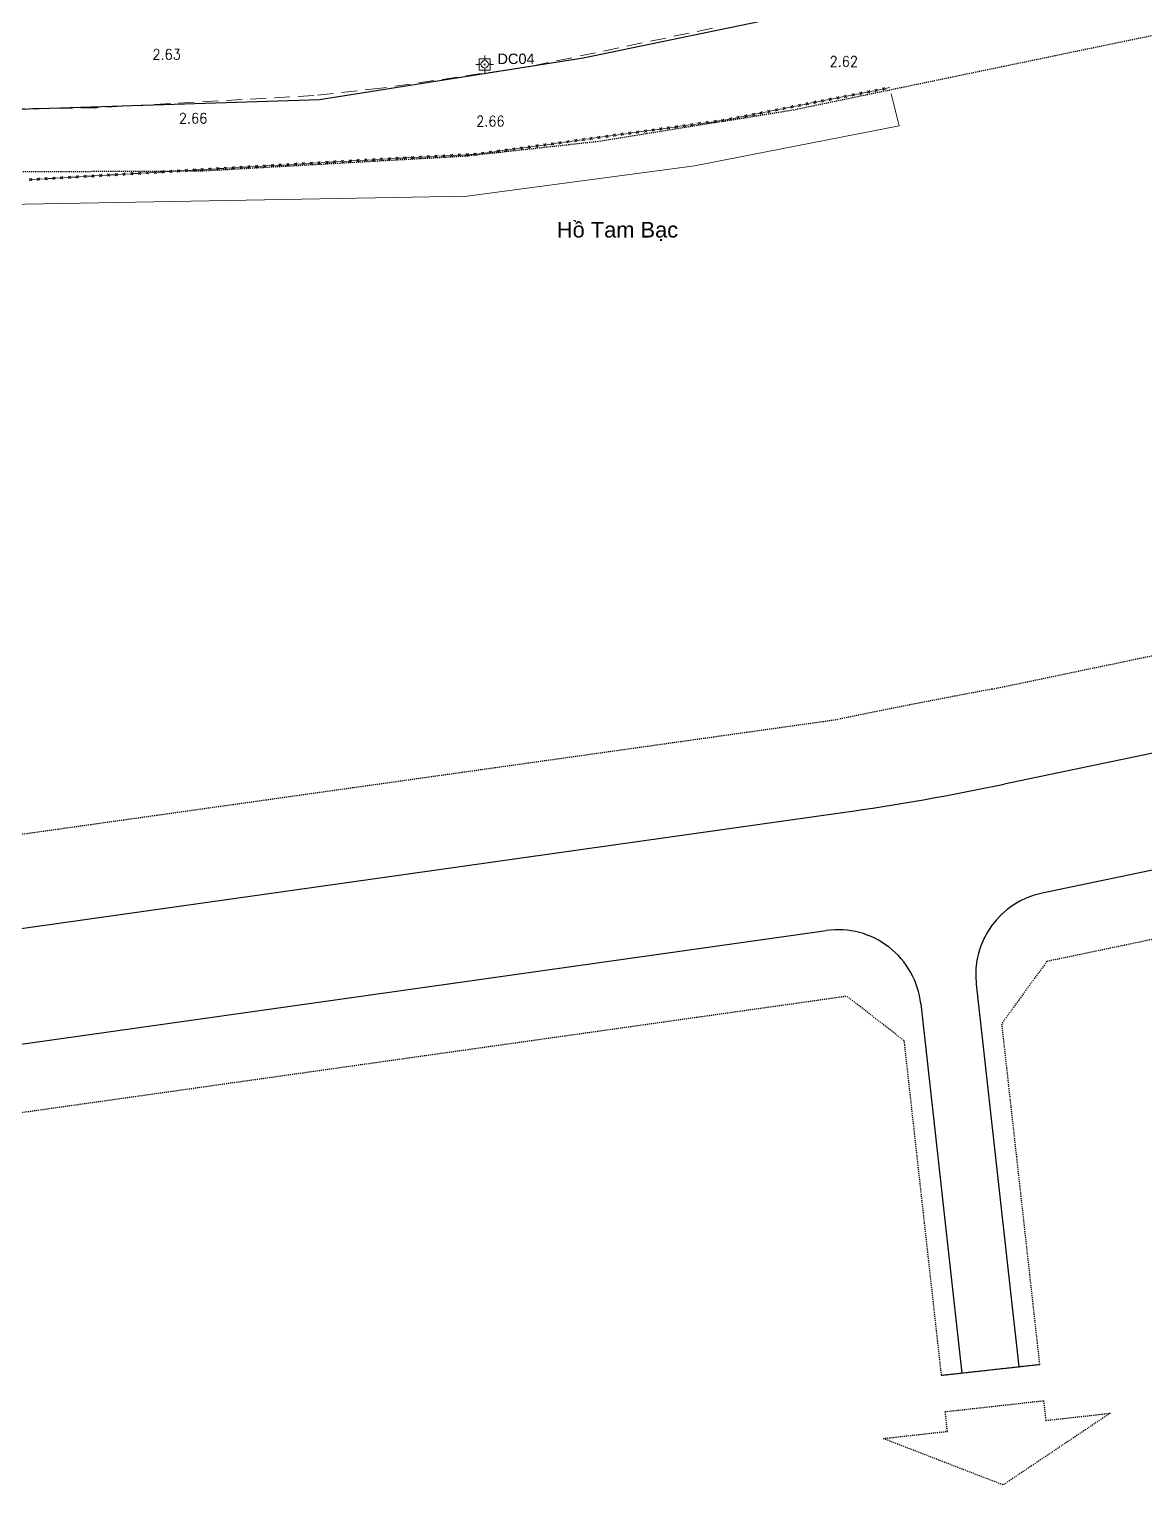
# Model space of a CAD drawing. Header units: millimetres. Extents: x 583747 to 596192, y 2304962 to 2309584.
# Drawn here: x 595679.4 to 595786.5, y 2307026.3 to 2307166.1 of the extents above; entities that cross this region are included whole.
import ezdxf
from ezdxf.enums import TextEntityAlignment as Align
from ezdxf.xclip import XClip

# ---------------------------------------------------------------- set-up
doc = ezdxf.new("R2010")
doc.units = ezdxf.units.MM
doc.linetypes.add('DASHDOT', pattern=[1, 0.5, -0.25, 0, -0.25])
doc.linetypes.add('{Long Duong}', pattern=[2.3, 1.5, -0.8])
doc.layers.add('A-PLOT LINE', color=6, linetype='DASHDOT')
doc.layers.add('AFP-KERB-LINE', color=2, linetype='Continuous')
for name, color, linetype, lineweight in [('Code Cao do', 7, 'Continuous', 0), ('Duong RG Thua', 7, 'Continuous', 0), ('Ghi chu nha', 7, 'Continuous', 0), ('Ghi chu SH diem do cao', 7, 'Continuous', 0), ('KT-DV', 7, 'Continuous', 0), ('KT-NEN', 250, 'Continuous', 0), ('Level 63', 7, 'Continuous', 0), ('Long Duong_ Phan Cach chat lieu rair mat', 7, 'Continuous', 0)]:
    doc.layers.add(name, color=color, linetype=linetype, lineweight=lineweight)
doc.styles.add('Style-.VnArial', font='')
doc.styles.add('Style-STANDARD', font='STANDARD.shx')
doc.styles.get('Style-.VnArial').set_extended_font_data('.VnArial')

# ---------------------------------------------------------------- blocks, each defined once
blk = doc.blocks.new('KV1_2')
at = {"layer": 'Ghi chu SH diem do cao', "color": 1, "linetype": 'Continuous', "lineweight": 0}
for p, q in [((-7.1, 0), (-11.8, 0)), ((0, 12.3), (0, 7.1)), ((11.8, 0), (7.1, 0)), ((0, -7.1), (0, -12.2))]:
    blk.add_line(p, q, dxfattribs=at)
for start, end in [(0, 180), (180, 0)]:
    blk.add_arc((0, 0), 7.07, start, end, dxfattribs=at)
blk.add_point((0, 0), dxfattribs=at)
blk = doc.blocks.new('*U31')
at = {"layer": 'Level 63', "linetype": 'Continuous', "lineweight": 0}
for points in [[(-5, 18), (-7, 24, 1), (6, -24), (5, -18, -1)], [(-6, 0, 1), (6, 0, 1)]]:
    blk.add_hatch(color=7, dxfattribs=at).paths.add_polyline_path(points)
at = {"layer": 'Level 63', "color": 7, "linetype": 'Continuous', "lineweight": 13}
for p, q in [((-167, 0), (-106, 0)), ((-106, 106), (-106, -106)), ((106, 106), (-106, 106)), ((1, 166), (1, 106)), ((106, -106), (106, 106)), ((106, 0), (167, 0)), ((-106, -106), (106, -106)), ((0, -106), (0, -166))]:
    blk.add_line(p, q, dxfattribs=at)
blk = doc.blocks.new('*U32')
at = {"layer": 'Level 63', "linetype": 'Continuous', "lineweight": 0, "extrusion": (0, 0, -1)}
blk.add_hatch(color=7, dxfattribs=at).paths.add_polyline_path([(5, 18), (7, 24, 1), (-6, -24), (-5, -18, -1)])
at = {"layer": 'Level 63', "color": 7, "linetype": 'Continuous', "lineweight": 13}
blk.add_blockref('*U31', (0, 0), dxfattribs=at)
blk = doc.blocks.new('wwww1')
at = {"layer": 'Duong RG Thua', "color": 7, "linetype": 'Continuous', "lineweight": 0}
for p, q in [((595761.37, 2307160.27), (595761.1, 2307160.45)), ((595761.15, 2307160.23), (595761.32, 2307160.49)), ((595761.83, 2307160.47), (595761.38, 2307160.39)), ((595754.74, 2307158.97), (595754.48, 2307159.14)), ((595754.52, 2307158.92), (595754.7, 2307159.19)), ((595755.2, 2307159.17), (595754.76, 2307159.08)), ((595755.48, 2307159.11), (595755.22, 2307159.29)), ((595755.26, 2307159.07), (595755.44, 2307159.33)), ((595755.94, 2307159.32), (595755.5, 2307159.23)), ((595756.22, 2307159.26), (595755.95, 2307159.43)), ((595755.99, 2307159.21), (595756.17, 2307159.48)), ((595756.67, 2307159.46), (595756.23, 2307159.37)), ((595756.95, 2307159.4), (595756.69, 2307159.58)), ((595756.73, 2307159.36), (595756.91, 2307159.62)), ((595757.41, 2307159.61), (595756.97, 2307159.52)), ((595757.69, 2307159.54), (595757.42, 2307159.72)), ((595757.47, 2307159.5), (595757.64, 2307159.77)), ((595758.15, 2307159.75), (595757.7, 2307159.66)), ((595758.42, 2307159.69), (595758.16, 2307159.87)), ((595758.2, 2307159.65), (595758.38, 2307159.91)), ((595758.88, 2307159.89), (595758.44, 2307159.81)), ((595759.16, 2307159.83), (595758.89, 2307160.01)), ((595758.94, 2307159.79), (595759.12, 2307160.06)), ((595759.62, 2307160.04), (595759.18, 2307159.95)), ((595759.89, 2307159.98), (595759.63, 2307160.16)), ((595759.67, 2307159.94), (595759.85, 2307160.2)), ((595760.35, 2307160.18), (595759.91, 2307160.1)), ((595760.63, 2307160.12), (595760.37, 2307160.3)), ((595760.41, 2307160.08), (595760.59, 2307160.34)), ((595761.09, 2307160.33), (595760.65, 2307160.24)), ((595747.38, 2307157.52), (595747.12, 2307157.7)), ((595747.16, 2307157.47), (595747.34, 2307157.74)), ((595747.84, 2307157.72), (595747.4, 2307157.64)), ((595748.12, 2307157.66), (595747.86, 2307157.84)), ((595747.9, 2307157.62), (595748.08, 2307157.88)), ((595748.58, 2307157.87), (595748.14, 2307157.78)), ((595748.86, 2307157.81), (595748.59, 2307157.99)), ((595748.64, 2307157.76), (595748.81, 2307158.03)), ((595749.32, 2307158.01), (595748.87, 2307157.93)), ((595749.59, 2307157.95), (595749.33, 2307158.13)), ((595749.37, 2307157.91), (595749.55, 2307158.17)), ((595750.05, 2307158.16), (595749.61, 2307158.07)), ((595750.33, 2307158.1), (595750.06, 2307158.27)), ((595750.11, 2307158.05), (595750.29, 2307158.32)), ((595750.79, 2307158.3), (595750.35, 2307158.22)), ((595751.06, 2307158.24), (595750.8, 2307158.42)), ((595750.84, 2307158.2), (595751.02, 2307158.46)), ((595751.52, 2307158.45), (595751.08, 2307158.36)), ((595751.8, 2307158.39), (595751.54, 2307158.56)), ((595751.58, 2307158.34), (595751.76, 2307158.61)), ((595752.26, 2307158.59), (595751.82, 2307158.51)), ((595752.54, 2307158.53), (595752.27, 2307158.71)), ((595752.31, 2307158.49), (595752.49, 2307158.75)), ((595752.99, 2307158.74), (595752.55, 2307158.65)), ((595753.27, 2307158.68), (595753.01, 2307158.85)), ((595753.05, 2307158.63), (595753.23, 2307158.9)), ((595753.73, 2307158.88), (595753.29, 2307158.79)), ((595754.01, 2307158.82), (595753.74, 2307159)), ((595753.79, 2307158.78), (595753.96, 2307159.04)), ((595754.47, 2307159.03), (595754.02, 2307158.94)), ((595737.73, 2307156.11), (595737.48, 2307156.3)), ((595737.51, 2307156.08), (595737.7, 2307156.33)), ((595738.2, 2307156.29), (595737.76, 2307156.23)), ((595738.48, 2307156.21), (595738.22, 2307156.4)), ((595738.25, 2307156.18), (595738.45, 2307156.43)), ((595738.95, 2307156.39), (595738.5, 2307156.33)), ((595739.22, 2307156.31), (595738.97, 2307156.5)), ((595739, 2307156.28), (595739.19, 2307156.53)), ((595739.69, 2307156.49), (595739.24, 2307156.43)), ((595739.96, 2307156.41), (595739.71, 2307156.61)), ((595739.74, 2307156.38), (595739.93, 2307156.64)), ((595740.43, 2307156.59), (595739.99, 2307156.53)), ((595740.7, 2307156.52), (595740.45, 2307156.71)), ((595740.48, 2307156.49), (595740.67, 2307156.74)), ((595741.17, 2307156.69), (595740.73, 2307156.63)), ((595741.45, 2307156.62), (595741.19, 2307156.81)), ((595741.22, 2307156.59), (595741.42, 2307156.84)), ((595741.92, 2307156.8), (595741.47, 2307156.73)), ((595742.19, 2307156.72), (595741.94, 2307156.91)), ((595741.97, 2307156.69), (595742.16, 2307156.94)), ((595742.66, 2307156.9), (595742.21, 2307156.84)), ((595742.93, 2307156.82), (595742.68, 2307157.01)), ((595742.71, 2307156.79), (595742.9, 2307157.04)), ((595743.4, 2307157), (595742.96, 2307156.94)), ((595743.68, 2307156.92), (595743.42, 2307157.12)), ((595743.45, 2307156.89), (595743.65, 2307157.15)), ((595744.15, 2307157.1), (595743.7, 2307157.04)), ((595744.42, 2307157.03), (595744.17, 2307157.22)), ((595744.2, 2307156.99), (595744.39, 2307157.25)), ((595744.89, 2307157.2), (595744.44, 2307157.14)), ((595745.16, 2307157.13), (595744.91, 2307157.32)), ((595744.94, 2307157.1), (595745.13, 2307157.35)), ((595745.63, 2307157.31), (595745.19, 2307157.24)), ((595745.91, 2307157.23), (595745.65, 2307157.42)), ((595745.68, 2307157.2), (595745.88, 2307157.45)), ((595746.37, 2307157.43), (595745.93, 2307157.35)), ((595746.65, 2307157.37), (595746.38, 2307157.55)), ((595746.43, 2307157.33), (595746.61, 2307157.59)), ((595747.11, 2307157.58), (595746.67, 2307157.49)), ((595727.33, 2307154.68), (595727.08, 2307154.87)), ((595727.11, 2307154.65), (595727.3, 2307154.9)), ((595727.8, 2307154.86), (595727.35, 2307154.8)), ((595728.07, 2307154.78), (595727.82, 2307154.98)), ((595727.85, 2307154.75), (595728.04, 2307155.01)), ((595728.54, 2307154.96), (595728.1, 2307154.9)), ((595728.82, 2307154.89), (595728.56, 2307155.08)), ((595728.59, 2307154.85), (595728.79, 2307155.11)), ((595729.29, 2307155.06), (595728.84, 2307155)), ((595729.56, 2307154.99), (595729.31, 2307155.18)), ((595729.34, 2307154.96), (595729.53, 2307155.21)), ((595730.03, 2307155.17), (595729.58, 2307155.1)), ((595730.3, 2307155.09), (595730.05, 2307155.28)), ((595730.08, 2307155.06), (595730.27, 2307155.31)), ((595730.77, 2307155.27), (595730.33, 2307155.21)), ((595731.05, 2307155.19), (595730.79, 2307155.38)), ((595730.82, 2307155.16), (595731.01, 2307155.41)), ((595731.52, 2307155.37), (595731.07, 2307155.31)), ((595731.79, 2307155.29), (595731.53, 2307155.49)), ((595731.57, 2307155.26), (595731.76, 2307155.52)), ((595732.26, 2307155.47), (595731.81, 2307155.41)), ((595732.53, 2307155.39), (595732.28, 2307155.59)), ((595732.31, 2307155.36), (595732.5, 2307155.62)), ((595733, 2307155.57), (595732.56, 2307155.51)), ((595733.27, 2307155.5), (595733.02, 2307155.69)), ((595733.05, 2307155.47), (595733.24, 2307155.72)), ((595733.74, 2307155.68), (595733.3, 2307155.61)), ((595734.02, 2307155.6), (595733.76, 2307155.79)), ((595733.79, 2307155.57), (595733.99, 2307155.82)), ((595734.49, 2307155.78), (595734.04, 2307155.72)), ((595734.76, 2307155.7), (595734.51, 2307155.89)), ((595734.54, 2307155.67), (595734.73, 2307155.92)), ((595735.23, 2307155.88), (595734.78, 2307155.82)), ((595735.5, 2307155.8), (595735.25, 2307156)), ((595735.28, 2307155.77), (595735.47, 2307156.03)), ((595735.97, 2307155.98), (595735.53, 2307155.92)), ((595736.25, 2307155.9), (595735.99, 2307156.1)), ((595736.02, 2307155.87), (595736.22, 2307156.13)), ((595736.72, 2307156.08), (595736.27, 2307156.02)), ((595736.99, 2307156.01), (595736.74, 2307156.2)), ((595736.77, 2307155.98), (595736.96, 2307156.23)), ((595737.46, 2307156.18), (595737.01, 2307156.12)), ((595708.42, 2307153.22), (595708.63, 2307153.46)), ((595709.39, 2307153.28), (595709.15, 2307153.49)), ((595709.16, 2307153.26), (595709.38, 2307153.5)), ((595710.14, 2307153.32), (595709.9, 2307153.53)), ((595709.91, 2307153.31), (595710.12, 2307153.55)), ((595710.62, 2307153.46), (595710.17, 2307153.44)), ((595710.89, 2307153.36), (595710.65, 2307153.58)), ((595710.66, 2307153.35), (595710.87, 2307153.59)), ((595711.37, 2307153.51), (595710.92, 2307153.48)), ((595711.63, 2307153.41), (595711.4, 2307153.62)), ((595711.41, 2307153.4), (595711.62, 2307153.63)), ((595712.12, 2307153.55), (595711.67, 2307153.52)), ((595712.38, 2307153.45), (595712.15, 2307153.66)), ((595712.16, 2307153.44), (595712.37, 2307153.68)), ((595712.87, 2307153.59), (595712.42, 2307153.57)), ((595713.13, 2307153.49), (595712.9, 2307153.7)), ((595712.91, 2307153.48), (595713.12, 2307153.72)), ((595713.61, 2307153.63), (595713.17, 2307153.61)), ((595713.88, 2307153.53), (595713.64, 2307153.74)), ((595713.66, 2307153.52), (595713.87, 2307153.76)), ((595714.36, 2307153.67), (595713.91, 2307153.65)), ((595714.63, 2307153.57), (595714.39, 2307153.78)), ((595714.41, 2307153.56), (595714.62, 2307153.79)), ((595715.11, 2307153.71), (595714.66, 2307153.69)), ((595715.38, 2307153.61), (595715.14, 2307153.82)), ((595715.15, 2307153.6), (595715.37, 2307153.83)), ((595715.86, 2307153.75), (595715.41, 2307153.72)), ((595716.13, 2307153.65), (595715.89, 2307153.86)), ((595715.9, 2307153.64), (595716.12, 2307153.87)), ((595716.61, 2307153.79), (595716.16, 2307153.76)), ((595716.88, 2307153.69), (595716.64, 2307153.9)), ((595716.65, 2307153.68), (595716.87, 2307153.91)), ((595717.36, 2307153.83), (595716.91, 2307153.8)), ((595717.63, 2307153.73), (595717.39, 2307153.94)), ((595717.4, 2307153.72), (595717.61, 2307153.95)), ((595718.11, 2307153.87), (595717.66, 2307153.84)), ((595718.37, 2307153.77), (595718.14, 2307153.98)), ((595718.15, 2307153.76), (595718.36, 2307153.99)), ((595718.86, 2307153.91), (595718.41, 2307153.88)), ((595719.12, 2307153.81), (595718.89, 2307154.02)), ((595718.9, 2307153.8), (595719.11, 2307154.03)), ((595719.61, 2307153.95), (595719.16, 2307153.92)), ((595719.87, 2307153.85), (595719.64, 2307154.06)), ((595719.65, 2307153.84), (595719.86, 2307154.07)), ((595720.36, 2307153.99), (595719.91, 2307153.96)), ((595720.62, 2307153.89), (595720.39, 2307154.1)), ((595720.4, 2307153.88), (595720.61, 2307154.11)), ((595721.1, 2307154.03), (595720.66, 2307154)), ((595721.37, 2307153.93), (595721.13, 2307154.14)), ((595721.15, 2307153.92), (595721.36, 2307154.15)), ((595721.85, 2307154.07), (595721.4, 2307154.04)), ((595722.12, 2307153.97), (595721.88, 2307154.18)), ((595721.89, 2307153.96), (595722.11, 2307154.19)), ((595722.6, 2307154.15), (595722.15, 2307154.09)), ((595722.87, 2307154.07), (595722.62, 2307154.26)), ((595722.65, 2307154.04), (595722.84, 2307154.29)), ((595723.34, 2307154.25), (595722.9, 2307154.19)), ((595723.61, 2307154.17), (595723.36, 2307154.36)), ((595723.39, 2307154.14), (595723.58, 2307154.39)), ((595724.08, 2307154.35), (595723.64, 2307154.29)), ((595724.36, 2307154.27), (595724.1, 2307154.47)), ((595724.13, 2307154.24), (595724.33, 2307154.5)), ((595724.83, 2307154.45), (595724.38, 2307154.39)), ((595725.1, 2307154.38), (595724.85, 2307154.57)), ((595724.88, 2307154.35), (595725.07, 2307154.6)), ((595725.57, 2307154.55), (595725.12, 2307154.49)), ((595725.84, 2307154.48), (595725.59, 2307154.67)), ((595725.62, 2307154.45), (595725.81, 2307154.7)), ((595726.31, 2307154.66), (595725.87, 2307154.59)), ((595726.59, 2307154.58), (595726.33, 2307154.77)), ((595726.36, 2307154.55), (595726.56, 2307154.8)), ((595727.06, 2307154.76), (595726.61, 2307154.7)), ((595684.46, 2307151.83), (595684.67, 2307152.06)), ((595685.43, 2307151.88), (595685.19, 2307152.1)), ((595685.2, 2307151.87), (595685.42, 2307152.11)), ((595686.18, 2307151.93), (595685.94, 2307152.14)), ((595685.95, 2307151.91), (595686.17, 2307152.15)), ((595686.66, 2307152.07), (595686.21, 2307152.04)), ((595686.93, 2307151.97), (595686.69, 2307152.18)), ((595686.7, 2307151.96), (595686.91, 2307152.2)), ((595687.41, 2307152.11), (595686.96, 2307152.09)), ((595687.68, 2307152.01), (595687.44, 2307152.23)), ((595687.45, 2307152), (595687.66, 2307152.24)), ((595688.16, 2307152.16), (595687.71, 2307152.13)), ((595688.42, 2307152.06), (595688.19, 2307152.27)), ((595688.2, 2307152.05), (595688.41, 2307152.28)), ((595688.91, 2307152.2), (595688.46, 2307152.17)), ((595689.17, 2307152.1), (595688.94, 2307152.31)), ((595688.95, 2307152.09), (595689.16, 2307152.33)), ((595689.66, 2307152.24), (595689.21, 2307152.22)), ((595689.92, 2307152.14), (595689.68, 2307152.36)), ((595689.7, 2307152.13), (595689.91, 2307152.37)), ((595690.4, 2307152.29), (595689.95, 2307152.26)), ((595690.67, 2307152.19), (595690.43, 2307152.4)), ((595690.45, 2307152.18), (595690.66, 2307152.41)), ((595691.15, 2307152.33), (595690.7, 2307152.3)), ((595691.42, 2307152.23), (595691.18, 2307152.44)), ((595691.19, 2307152.22), (595691.41, 2307152.46)), ((595691.9, 2307152.37), (595691.45, 2307152.35)), ((595692.17, 2307152.28), (595691.93, 2307152.49)), ((595691.94, 2307152.26), (595692.15, 2307152.5)), ((595692.65, 2307152.42), (595692.2, 2307152.39)), ((595692.92, 2307152.32), (595692.68, 2307152.53)), ((595692.69, 2307152.31), (595692.9, 2307152.54)), ((595693.4, 2307152.46), (595692.95, 2307152.43)), ((595693.67, 2307152.36), (595693.43, 2307152.57)), ((595693.44, 2307152.35), (595693.65, 2307152.59)), ((595694.15, 2307152.5), (595693.7, 2307152.48)), ((595694.41, 2307152.41), (595694.18, 2307152.62)), ((595694.19, 2307152.39), (595694.4, 2307152.63)), ((595694.9, 2307152.55), (595694.45, 2307152.52)), ((595695.16, 2307152.45), (595694.93, 2307152.66)), ((595694.94, 2307152.44), (595695.15, 2307152.67)), ((595695.64, 2307152.59), (595695.2, 2307152.57)), ((595695.91, 2307152.49), (595695.67, 2307152.71)), ((595695.69, 2307152.48), (595695.9, 2307152.72)), ((595696.39, 2307152.63), (595695.94, 2307152.61)), ((595696.66, 2307152.54), (595696.42, 2307152.75)), ((595696.44, 2307152.52), (595696.65, 2307152.76)), ((595697.14, 2307152.68), (595696.69, 2307152.65)), ((595697.41, 2307152.58), (595697.17, 2307152.79)), ((595697.18, 2307152.57), (595697.4, 2307152.81)), ((595697.89, 2307152.72), (595697.44, 2307152.7)), ((595698.16, 2307152.62), (595697.92, 2307152.84)), ((595697.93, 2307152.61), (595698.14, 2307152.85)), ((595698.64, 2307152.77), (595698.19, 2307152.74)), ((595698.91, 2307152.67), (595698.67, 2307152.88)), ((595698.68, 2307152.65), (595698.89, 2307152.89)), ((595699.39, 2307152.81), (595698.94, 2307152.78)), ((595699.66, 2307152.71), (595699.42, 2307152.92)), ((595699.43, 2307152.7), (595699.64, 2307152.94)), ((595700.14, 2307152.85), (595699.69, 2307152.83)), ((595700.4, 2307152.75), (595700.17, 2307152.97)), ((595700.18, 2307152.74), (595700.39, 2307152.98)), ((595700.89, 2307152.9), (595700.44, 2307152.87)), ((595701.15, 2307152.8), (595700.92, 2307153.01)), ((595700.93, 2307152.79), (595701.14, 2307153.02)), ((595701.63, 2307152.94), (595701.19, 2307152.91)), ((595701.9, 2307152.84), (595701.66, 2307153.05)), ((595701.68, 2307152.83), (595701.89, 2307153.07)), ((595702.38, 2307152.98), (595701.93, 2307152.96)), ((595702.65, 2307152.89), (595702.41, 2307153.1)), ((595702.43, 2307152.87), (595702.64, 2307153.11)), ((595703.13, 2307153.03), (595702.68, 2307153)), ((595703.4, 2307152.93), (595703.16, 2307153.14)), ((595703.17, 2307152.92), (595703.39, 2307153.15)), ((595703.88, 2307153.07), (595703.43, 2307153.04)), ((595704.15, 2307152.97), (595703.91, 2307153.18)), ((595703.92, 2307152.96), (595704.13, 2307153.2)), ((595704.63, 2307153.11), (595704.18, 2307153.09)), ((595704.9, 2307153.02), (595704.66, 2307153.23)), ((595704.67, 2307153), (595704.88, 2307153.24)), ((595705.38, 2307153.16), (595704.93, 2307153.13)), ((595705.64, 2307153.06), (595705.41, 2307153.27)), ((595705.42, 2307153.05), (595705.63, 2307153.28)), ((595706.13, 2307153.2), (595705.68, 2307153.17)), ((595706.39, 2307153.1), (595706.16, 2307153.32)), ((595706.17, 2307153.09), (595706.38, 2307153.33)), ((595706.88, 2307153.24), (595706.43, 2307153.22)), ((595707.14, 2307153.15), (595706.9, 2307153.36)), ((595706.92, 2307153.13), (595707.13, 2307153.37)), ((595707.62, 2307153.29), (595707.18, 2307153.26)), ((595707.89, 2307153.19), (595707.65, 2307153.4)), ((595707.67, 2307153.18), (595707.88, 2307153.42)), ((595708.37, 2307153.33), (595707.92, 2307153.31)), ((595708.64, 2307153.23), (595708.4, 2307153.45)), ((595709.12, 2307153.38), (595708.67, 2307153.35)), ((595709.87, 2307153.42), (595709.42, 2307153.39)), ((595679.44, 2307151.54), (595679.2, 2307151.75)), ((595679.21, 2307151.52), (595679.43, 2307151.76)), ((595679.92, 2307151.68), (595679.47, 2307151.65)), ((595680.19, 2307151.58), (595679.95, 2307151.79)), ((595679.96, 2307151.57), (595680.18, 2307151.8)), ((595680.67, 2307151.72), (595680.22, 2307151.69)), ((595680.94, 2307151.62), (595680.7, 2307151.83)), ((595680.71, 2307151.61), (595680.92, 2307151.85)), ((595681.42, 2307151.76), (595680.97, 2307151.74)), ((595681.69, 2307151.67), (595681.45, 2307151.88)), ((595681.46, 2307151.65), (595681.67, 2307151.89)), ((595682.17, 2307151.81), (595681.72, 2307151.78)), ((595682.43, 2307151.71), (595682.2, 2307151.92)), ((595682.21, 2307151.7), (595682.42, 2307151.93)), ((595682.92, 2307151.85), (595682.47, 2307151.82)), ((595683.18, 2307151.75), (595682.95, 2307151.96)), ((595682.96, 2307151.74), (595683.17, 2307151.98)), ((595683.67, 2307151.89), (595683.22, 2307151.87)), ((595683.93, 2307151.8), (595683.69, 2307152.01)), ((595683.71, 2307151.78), (595683.92, 2307152.02)), ((595684.41, 2307151.94), (595683.96, 2307151.91)), ((595684.68, 2307151.84), (595684.44, 2307152.05)), ((595685.16, 2307151.98), (595684.71, 2307151.96)), ((595685.91, 2307152.02), (595685.46, 2307152))]:
    blk.add_line(p, q, dxfattribs=at)
at = {"layer": 'Duong RG Thua', "color": 7, "lineweight": 0}
for p, q in [((595762.71, 2307156.81), (595761.94, 2307159.89)), ((595743.07, 2307152.95), (595762.71, 2307156.81))]:
    blk.add_line(p, q, dxfattribs=at)
at = {"layer": 'Duong RG Thua', "color": 7, "linetype": 'Continuous', "lineweight": 0, "flags": 128}
blk.add_lwpolyline([(595597.14, 2307149.91), (595601.35, 2307151.82), (595603.67, 2307152.07), (595614.96, 2307152.24), (595629.75, 2307150.98), (595650.44, 2307148.77), (595721.25, 2307150.04), (595743.07, 2307152.95)], dxfattribs=at)
at = {"layer": 'Long Duong_ Phan Cach chat lieu rair mat', "color": 4, "linetype": '{Long Duong}', "lineweight": 0}
for p, q in [((595744.8, 2307166.18), (595727.15, 2307162.48)), ((595727.15, 2307162.48), (595712.95, 2307160.41)), ((595706.52, 2307159.72), (595685.64, 2307158.54)), ((595712.95, 2307160.41), (595706.52, 2307159.72)), ((595685.64, 2307158.54), (595669.42, 2307158.36))]:
    blk.add_line(p, q, dxfattribs=at)
at = {"layer": 'Ghi chu SH diem do cao', "color": 1, "linetype": 'Continuous', "lineweight": 0, "xscale": 0.05, "yscale": 0.05, "zscale": 0.05, "rotation": 359.9972999999998}
blk.add_blockref('KV1_2', (595722.92, 2307162.71), dxfattribs=at)
at = {"layer": 'Level 63', "color": 7, "linetype": 'Continuous', "lineweight": 13, "ltscale": 0.01, "xscale": 0.0050890997707656, "yscale": 0.0050890997707656, "zscale": 0.0050890997707656}
blk.add_blockref('*U32', (595722.92, 2307162.7), dxfattribs=at)
at = {"layer": 'Code Cao do', "color": 6, "linetype": 'Continuous', "lineweight": 0, "style": 'Style-STANDARD'}
for s, p in [('2.63', (595691.02, 2307163.67)), ('2.62', (595756.03, 2307162.98)), ('2.66', (595693.56, 2307157.53)), ('2.66', (595722.1, 2307157.25))]:
    blk.add_text(s, height=1, rotation=359.9973, dxfattribs=at).set_placement(p, align=Align.MIDDLE_LEFT)
at = {"layer": 'Ghi chu nha', "color": 7, "linetype": 'Continuous', "lineweight": 0, "style": 'Style-.VnArial'}
for s, height, p in [('DC04', 1, (595725.93, 2307163.24)), ('Hå Tam B¹c', 1.5, (595735.67, 2307146.83))]:
    blk.add_text(s, height=height, rotation=359.9973, dxfattribs=at).set_placement(p, align=Align.MIDDLE_CENTER)
blk = doc.blocks.new('road')
at = {"layer": 'AFP-KERB-LINE'}
for p, q in [((3734793, 1225290), (3638305, 1165644)), ((3734793, 1225290), (3638305, 1165644)), ((3734793, 1225290), (3638305, 1165644)), ((3734793, 1225290), (3638305, 1165644)), ((3638305, 1165644), (3615896, 1153228)), ((3638305, 1165644), (3615896, 1153228)), ((3638305, 1165644), (3615896, 1153228)), ((3638305, 1165644), (3615896, 1153228)), ((3615896, 1153228), (3575510, 1137067)), ((3615896, 1153228), (3575510, 1137067)), ((3615896, 1153228), (3575510, 1137067)), ((3615896, 1153228), (3575510, 1137067)), ((3546561, 1031598), (3686467, 1106088)), ((3544981, 1018295), (3688895, 1094919)), ((3699823, 1091408), (3715656, 1059444))]:
    blk.add_line(p, q, dxfattribs=at)
at = {"layer": 'AFP-KERB-LINE', "elevation": 0}
for points in [[(3883185, 1317232), (4198256, 1511703, -0.4150885), (4209278, 1509077), (4240466, 1458208, -0.4128027), (4237860, 1447226), (3700128, 1113959)], [(4101810, 1254478), (4063208, 1316638, 0.4139486), (4052197, 1319218), (3707132, 1105359, 0.3866723), (3704178, 1095008), (3720585, 1061885)]]:
    blk.add_lwpolyline(points, format="xyb", dxfattribs=at)
blk.add_lwpolyline([(3713864, 1058556), (3722376, 1062772)], dxfattribs=at)
at = {"layer": 'AFP-KERB-LINE'}
for centre, radius, start, end in [((3569881, 1324223), 247336, 298.12199, 301.77528), ((3692655, 1087857), 8000, 26.34954, 118.03217)]:
    blk.add_arc(centre, radius, start, end, dxfattribs=at)
blk = doc.blocks.new('PLOT')
at = {"layer": 'A-PLOT LINE', "color": 251}
for p, q in [((3547150, 1042090), (3683095, 1114403)), ((3547150, 1042090), (3683095, 1114403)), ((3542670, 1009700), (3692874, 1089673)), ((3699506, 1087543), (3692874, 1089673)), ((3699506, 1087543), (3713864, 1058556))]:
    blk.add_line(p, q, dxfattribs=at)
for points in [[(4212609, 1471029), (4196841, 1496747), (4192720, 1497729), (3887911, 1309592), (3772537, 1238075), (3739519, 1217649), (3659008, 1167880)], [(3695921, 1122143), (4222777, 1448705), (4223759, 1452843), (4212609, 1471029)], [(4099262, 1252896), (4062508, 1312079), (4055620, 1313692), (3709805, 1099368), (3707774, 1092254), (3722376, 1062772)], [(3659008, 1167880), (3642417, 1158621), (3630891, 1152921), (3607539, 1142898), (3570556, 1129261), (3527500, 1117448)], [(3713864, 1058556), (3722376, 1062772)]]:
    blk.add_lwpolyline(points, dxfattribs=at)
blk.add_lwpolyline([(3723054, 1050702), (3710702, 1050947), (3716267, 1053704), (3715422, 1055410), (3723934, 1059626), (3724779, 1057919), (3730345, 1060676)], close=True, dxfattribs=at)
blk.add_lwpolyline([(3723054, 1050702), (3710702, 1050947), (3716267, 1053704), (3715422, 1055410), (3723934, 1059626), (3724779, 1057919), (3730345, 1060676)], close=True, dxfattribs=at)
blk.add_arc((4096823, 443379), 788317, 120.566817, 121.656392, dxfattribs=at)
blk.add_arc((4096823, 443379), 788317, 120.566817, 121.656392, dxfattribs=at)
blk = doc.blocks.new('DV')
ref = blk.add_blockref('PLOT', (-3147123, 179596, 0), dxfattribs=dict(rotation=340.0000000045929))
XClip(ref).set_block_clipping_path([(3437700.5976729654, 868981.9081885163), (3912891.8375199828, 1041937.3750337446), (3715693.8178756535, 1583734.481302836), (3240502.5780286361, 1410779.0144576086)])
at = {"layer": 'AFP-KERB-LINE'}
ref = blk.add_blockref('road', (-3147123, 179596, 0), dxfattribs=dict(at, rotation=340.0000000045929))
XClip(ref).set_block_clipping_path([(3424978.7776903473, 904726.3076186823), (3853099.8617473282, 1060549.6388383387), (3670662.8681027722, 1561791.1594749615), (3242541.7840457913, 1405967.828255306)])

msp = doc.modelspace()

# ---------------------------------------------------------------- block references
at = {"layer": 'KT-NEN', "lineweight": 0}
msp.add_blockref('wwww1', (0.17, -0.04, 0), dxfattribs=at)

# ---------------------------------------------------------------- next in the draw order: block references
at = {"layer": 'KT-DV', "xscale": 0.001, "yscale": 0.001, "zscale": 0.001}
msp.add_blockref('DV', (595062.1, 2307132.69), dxfattribs=at)

doc.saveas('drawing.dxf')
